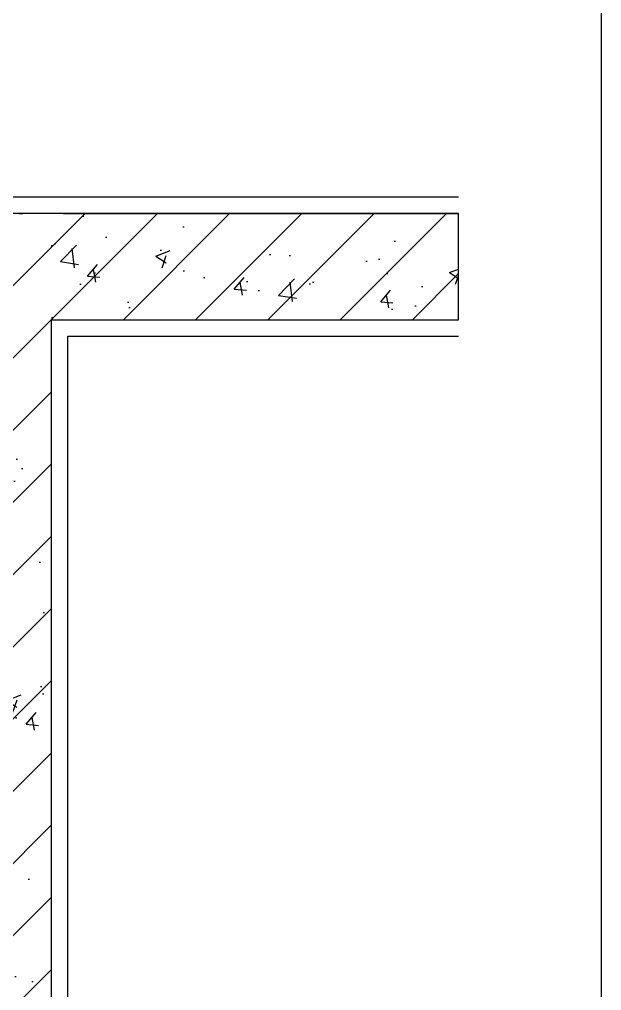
# Model space of a CAD drawing. Extents: x 6843040 to 15500510, y -6507076 to -4940511.
# Drawn here: x 7648489 to 7649201, y -6167935 to -6166746 of the extents above; entities that cross this region are included whole.
import ezdxf

# ---------------------------------------------------------------- set-up
doc = ezdxf.new("R2010")
doc.units = 0
doc.header["$LTSCALE"] = 1000
doc.header["$MEASUREMENT"] = 0
doc.linetypes.add('DOTE', pattern=[2.42, 2, -0.2, 0.02, -0.2])
for name, color, linetype in [('DOTE', 8, 'DOTE'), ('E_LINE_1', 1, 'Continuous'), ('PUB_HATCH', 8, 'Continuous'), ('PUB_TITLE', 4, 'Continuous'), ('批荡层', 213, 'Continuous')]:
    doc.layers.add(name, color=color, linetype=linetype)

msp = doc.modelspace()

# ---------------------------------------------------------------- hatches: boundary and pattern name
at = {"layer": 'PUB_HATCH'}
h = msp.add_hatch(dxfattribs=at)
h.set_pattern_fill('钢筋混凝土', color=256, scale=25, style=0)
h.set_pattern_definition([(45, (300, 4000), (-44.19417382, 44.19417382), []), (50, (300, 4000), (179.3150457, -15.6880337), [18.75, -206.25]), (355, (300, 4000), (-34.6878334, 188.0480334), [15, -165]), (100.4514, (314.94, 3998.7), (144.6273454, 172.3598855), [15.9350475, -175.285528]), (46.1842, (300, 4050), (266.810262, -41.3797536), [28.125, -309.375]), (96.6356, (322.23, 4046.55), (233.6656764, 243.529468), [23.902572, -262.92825]), (351.1842, (300, 4050), (233.665486, 243.52965), [22.5, -247.5]), (21, (325, 4037.5), (149.226763, -100.6547227), [18.75, -206.25]), (326, (325, 4037.5), (60.828833, 181.2875113), [15, -165]), (71.4514, (337.44, 4029.11), (210.055657, 80.6326242), [15.9350475, -175.285528]), (37.5, (300, 4000), (3.03996383, 83.22346346), [0, -163, 0, -167.5, 0, -165.625]), (7.5, (300, 4000), (65.7673844, 98.602928), [0, -95.5, 0, -159.25, 0, -63.125]), (327.5, (244.25, 4000), (133.45560904, -5.63871793), [0, -62.5, 0, -195, 0, -258.75]), (317.5, (219.25, 4000), (145.7965423, 25.0262456), [0, -81.25, 0, -129.5, 0, -183.75])])
h.paths.add_polyline_path([(7648227.7, -6166783.9), (7648227.7, -6168483.9), (7648527.7, -6168483.9), (7648527.7, -6167113.9), (7649025.9, -6167113.9), (7649025.9, -6166983.9), (7648427.7, -6166983.9), (7648427.7, -6166783.9)])

# ---------------------------------------------------------------- linework, layer by layer
at = {"layer": 'DOTE', "linetype": 'DOTE', "ltscale": 0.25}
msp.add_lwpolyline([(7646727.7, -6166983.9), (7649025.9, -6166983.9)], dxfattribs=at)
at = {"layer": 'E_LINE_1'}
msp.add_lwpolyline([(7648227.7, -6166783.9), (7648227.7, -6168483.9), (7648527.7, -6168483.9), (7648527.7, -6167113.9), (7649025.9, -6167113.9), (7649025.9, -6166983.9), (7648427.7, -6166983.9), (7648427.7, -6166783.9), (7648227.7, -6166783.9)], dxfattribs=at)
at = {"layer": 'PUB_TITLE'}
msp.add_lwpolyline([(7649201, -6181597.4), (7649201, -6147072.4)], dxfattribs=at)
at = {"layer": '批荡层'}
msp.add_lwpolyline([(7649025.9, -6166963.9), (7648447.7, -6166963.9), (7648447.7, -6166763.9), (7648207.7, -6166763.9), (7648207.7, -6168503.9), (7648547.7, -6168503.9), (7648547.7, -6167133.9), (7649025.9, -6167133.9)], dxfattribs=at)

doc.saveas('drawing.dxf')
